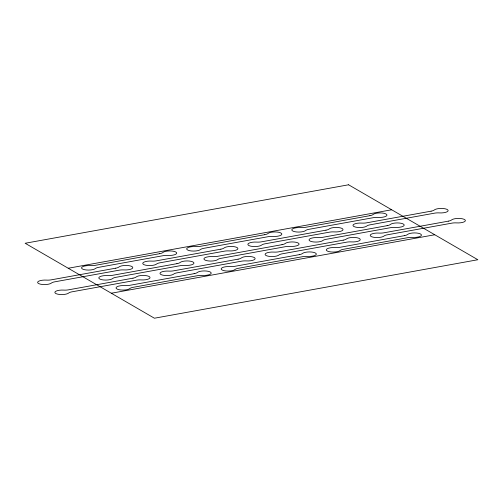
<?xml version="1.0" encoding="UTF-8"?>
<svg xmlns="http://www.w3.org/2000/svg" width="503" height="503" viewBox="0 0 503 503"><rect width="100%" height="100%" fill="white"/><g stroke="black" fill="none" stroke-linecap="round" stroke-linejoin="round"><path stroke-width="0.75" d="M68.238 268.244L391.674 209.77M111.326 293.23L434.762 234.756M348.585 184.783L25.15 243.263L154.415 318.217L477.85 259.737L348.585 184.783M159.684 253.682L95.168 265.345A6.872 2.169 -0.8 0 1 90.358 265.603A7.155 2.257 -0.8 0 0 81.832 267.294A7.155 2.257 -0.8 0 0 86.485 269.998A7.155 2.257 -0.8 0 0 95.413 268.533A6.872 2.169 -0.8 0 1 98.613 267.344L163.129 255.681A6.872 2.169 -0.8 0 1 167.939 255.423A7.155 2.257 -0.8 0 0 176.465 253.726A7.155 2.257 -0.8 0 0 171.812 251.028A7.155 2.257 -0.8 0 0 162.884 252.487A6.872 2.169 -0.8 0 1 159.684 253.682M264.798 234.675L200.282 246.338A6.872 2.169 -0.8 0 1 195.478 246.596A7.155 2.257 -0.8 0 0 186.946 248.287A7.155 2.257 -0.8 0 0 191.605 250.991A7.155 2.257 -0.8 0 0 200.534 249.526A6.872 2.169 -0.8 0 1 203.734 248.337L268.244 236.674A6.872 2.169 -0.8 0 1 273.054 236.416A7.155 2.257 -0.8 0 0 281.579 234.719A7.155 2.257 -0.8 0 0 276.927 232.021A7.155 2.257 -0.8 0 0 267.998 233.486A6.872 2.169 -0.8 0 1 264.798 234.675M369.912 215.668L305.403 227.331A6.872 2.169 -0.8 0 1 300.593 227.589A7.155 2.257 -0.8 0 0 292.061 229.286A7.155 2.257 -0.8 0 0 296.72 231.984A7.155 2.257 -0.8 0 0 305.648 230.525A6.872 2.169 -0.8 0 1 308.848 229.33L373.364 217.667A6.872 2.169 -0.8 0 1 378.168 217.409A7.155 2.257 -0.8 0 0 386.7 215.718A7.155 2.257 -0.8 0 0 382.041 213.014A7.155 2.257 -0.8 0 0 373.113 214.479A6.872 2.169 -0.8 0 1 369.912 215.668M115.74 268.181L51.231 279.844A6.872 2.169 -0.8 0 1 46.421 280.102A7.155 2.257 -0.8 0 0 37.888 281.793A7.155 2.257 -0.8 0 0 42.548 284.497A7.155 2.257 -0.8 0 0 51.476 283.032A6.872 2.169 -0.8 0 1 54.676 281.843L119.186 270.18A6.872 2.169 -0.8 0 1 123.996 269.922A7.155 2.257 -0.8 0 0 132.528 268.225A7.155 2.257 -0.8 0 0 127.869 265.527A7.155 2.257 -0.8 0 0 118.941 266.992A6.872 2.169 -0.8 0 1 115.74 268.181M220.855 249.174L156.345 260.837A6.872 2.169 -0.8 0 1 151.535 261.095A7.155 2.257 -0.8 0 0 143.009 262.792A7.155 2.257 -0.8 0 0 147.662 265.49A7.155 2.257 -0.8 0 0 156.59 264.025A6.872 2.169 -0.8 0 1 159.791 262.836L224.307 251.173A6.872 2.169 -0.8 0 1 229.11 250.915A7.155 2.257 -0.8 0 0 237.642 249.224A7.155 2.257 -0.8 0 0 232.983 246.52A7.155 2.257 -0.8 0 0 224.055 247.985A6.872 2.169 -0.8 0 1 220.855 249.174M325.975 230.167L261.459 241.83A6.872 2.169 -0.8 0 1 256.649 242.088A7.155 2.257 -0.8 0 0 248.124 243.785A7.155 2.257 -0.8 0 0 252.776 246.483A7.155 2.257 -0.8 0 0 261.711 245.024A6.872 2.169 -0.8 0 1 264.905 243.829L329.421 232.166A6.872 2.169 -0.8 0 1 334.231 231.908A7.155 2.257 -0.8 0 0 342.757 230.217A7.155 2.257 -0.8 0 0 338.104 227.513A7.155 2.257 -0.8 0 0 329.176 228.978A6.872 2.169 -0.8 0 1 325.975 230.167M431.09 211.166L366.574 222.829A6.872 2.169 -0.8 0 1 361.77 223.087A7.155 2.257 -0.8 0 0 353.238 224.778A7.155 2.257 -0.8 0 0 357.897 227.482A7.155 2.257 -0.8 0 0 366.825 226.017A6.872 2.169 -0.8 0 1 370.026 224.828L434.535 213.159A6.872 2.169 -0.8 0 1 439.345 212.901A7.155 2.257 -0.8 0 0 447.877 211.21A7.155 2.257 -0.8 0 0 443.218 208.512A7.155 2.257 -0.8 0 0 434.29 209.971A6.872 2.169 -0.8 0 1 431.09 211.166M176.918 263.673L112.402 275.336A6.872 2.169 -0.8 0 1 107.598 275.594A7.155 2.257 -0.8 0 0 99.066 277.291A7.155 2.257 -0.8 0 0 103.725 279.989A7.155 2.257 -0.8 0 0 112.653 278.53A6.872 2.169 -0.8 0 1 115.853 277.335L180.363 265.672A6.872 2.169 -0.8 0 1 185.173 265.414A7.155 2.257 -0.8 0 0 193.699 263.723A7.155 2.257 -0.8 0 0 189.046 261.019A7.155 2.257 -0.8 0 0 180.118 262.484A6.872 2.169 -0.8 0 1 176.918 263.673M282.032 244.665L217.522 256.335A6.872 2.169 -0.8 0 1 212.712 256.593A7.155 2.257 -0.8 0 0 204.18 258.284A7.155 2.257 -0.8 0 0 208.839 260.982A7.155 2.257 -0.8 0 0 217.768 259.523A6.872 2.169 -0.8 0 1 220.968 258.335L285.478 246.665A6.872 2.169 -0.8 0 1 290.288 246.407A7.155 2.257 -0.8 0 0 298.82 244.716A7.155 2.257 -0.8 0 0 294.161 242.018A7.155 2.257 -0.8 0 0 285.232 243.477A6.872 2.169 -0.8 0 1 282.032 244.665M387.147 225.665L322.637 237.328A6.872 2.169 -0.8 0 1 317.827 237.586A7.155 2.257 -0.8 0 0 309.301 239.277A7.155 2.257 -0.8 0 0 313.954 241.981A7.155 2.257 -0.8 0 0 322.882 240.516A6.872 2.169 -0.8 0 1 326.082 239.327L390.598 227.664A6.872 2.169 -0.8 0 1 395.402 227.406A7.155 2.257 -0.8 0 0 403.934 225.709A7.155 2.257 -0.8 0 0 399.275 223.011A7.155 2.257 -0.8 0 0 390.347 224.47A6.872 2.169 -0.8 0 1 387.147 225.665M132.974 278.172L68.465 289.841A6.872 2.169 -0.8 0 1 63.655 290.099A7.155 2.257 -0.8 0 0 55.123 291.79A7.155 2.257 -0.8 0 0 59.782 294.488A7.155 2.257 -0.8 0 0 68.71 293.029A6.872 2.169 -0.8 0 1 71.91 291.834L136.426 280.171A6.872 2.169 -0.8 0 1 141.23 279.913A7.155 2.257 -0.8 0 0 149.762 278.222A7.155 2.257 -0.8 0 0 145.103 275.518A7.155 2.257 -0.8 0 0 136.175 276.983A6.872 2.169 -0.8 0 1 132.974 278.172M238.095 259.171L173.579 270.834A6.872 2.169 -0.8 0 1 168.769 271.092A7.155 2.257 -0.8 0 0 160.243 272.783A7.155 2.257 -0.8 0 0 164.896 275.487A7.155 2.257 -0.8 0 0 173.824 274.022A6.872 2.169 -0.8 0 1 177.025 272.833L241.541 261.17A6.872 2.169 -0.8 0 1 246.351 260.912A7.155 2.257 -0.8 0 0 254.876 259.215A7.155 2.257 -0.8 0 0 250.224 256.517A7.155 2.257 -0.8 0 0 241.289 257.976A6.872 2.169 -0.8 0 1 238.095 259.171M343.209 240.164L278.693 251.827A6.872 2.169 -0.8 0 1 273.89 252.085A7.155 2.257 -0.8 0 0 265.358 253.776A7.155 2.257 -0.8 0 0 270.017 256.48A7.155 2.257 -0.8 0 0 278.945 255.015A6.872 2.169 -0.8 0 1 282.145 253.826L346.655 242.163A6.872 2.169 -0.8 0 1 351.465 241.905A7.155 2.257 -0.8 0 0 359.991 240.208A7.155 2.257 -0.8 0 0 355.338 237.51A7.155 2.257 -0.8 0 0 346.41 238.975A6.872 2.169 -0.8 0 1 343.209 240.164M448.324 221.157L383.814 232.82A6.872 2.169 -0.8 0 1 379.004 233.078A7.155 2.257 -0.8 0 0 370.472 234.775A7.155 2.257 -0.8 0 0 375.131 237.473A7.155 2.257 -0.8 0 0 384.059 236.008A6.872 2.169 -0.8 0 1 387.26 234.819L451.769 223.156A6.872 2.169 -0.8 0 1 456.579 222.898A7.155 2.257 -0.8 0 0 465.112 221.207A7.155 2.257 -0.8 0 0 460.452 218.503A7.155 2.257 -0.8 0 0 451.524 219.968A6.872 2.169 -0.8 0 1 448.324 221.157M194.152 273.67L129.636 285.333A6.872 2.169 -0.8 0 1 124.832 285.591A7.155 2.257 -0.8 0 0 116.3 287.282A7.155 2.257 -0.8 0 0 120.959 289.986A7.155 2.257 -0.8 0 0 129.887 288.521A6.872 2.169 -0.8 0 1 133.088 287.332L197.597 275.669A6.872 2.169 -0.8 0 1 202.407 275.411A7.155 2.257 -0.8 0 0 210.939 273.714A7.155 2.257 -0.8 0 0 206.28 271.016A7.155 2.257 -0.8 0 0 197.352 272.475A6.872 2.169 -0.8 0 1 194.152 273.67M299.266 254.663L234.756 266.326A6.872 2.169 -0.8 0 1 229.946 266.584A7.155 2.257 -0.8 0 0 221.421 268.281A7.155 2.257 -0.8 0 0 226.073 270.979A7.155 2.257 -0.8 0 0 235.002 269.514A6.872 2.169 -0.8 0 1 238.202 268.325L302.718 256.662A6.872 2.169 -0.8 0 1 307.522 256.404A7.155 2.257 -0.8 0 0 316.054 254.713A7.155 2.257 -0.8 0 0 311.395 252.009A7.155 2.257 -0.8 0 0 302.466 253.474A6.872 2.169 -0.8 0 1 299.266 254.663M404.387 235.656L339.871 247.319A6.872 2.169 -0.8 0 1 335.061 247.577A7.155 2.257 -0.8 0 0 326.535 249.274A7.155 2.257 -0.8 0 0 331.188 251.972A7.155 2.257 -0.8 0 0 340.116 250.513A6.872 2.169 -0.8 0 1 343.316 249.318L407.832 237.655A6.872 2.169 -0.8 0 1 412.642 237.397A7.155 2.257 -0.8 0 0 421.168 235.706A7.155 2.257 -0.8 0 0 416.515 233.002A7.155 2.257 -0.8 0 0 407.587 234.467A6.872 2.169 -0.8 0 1 404.387 235.656"/></g></svg>
